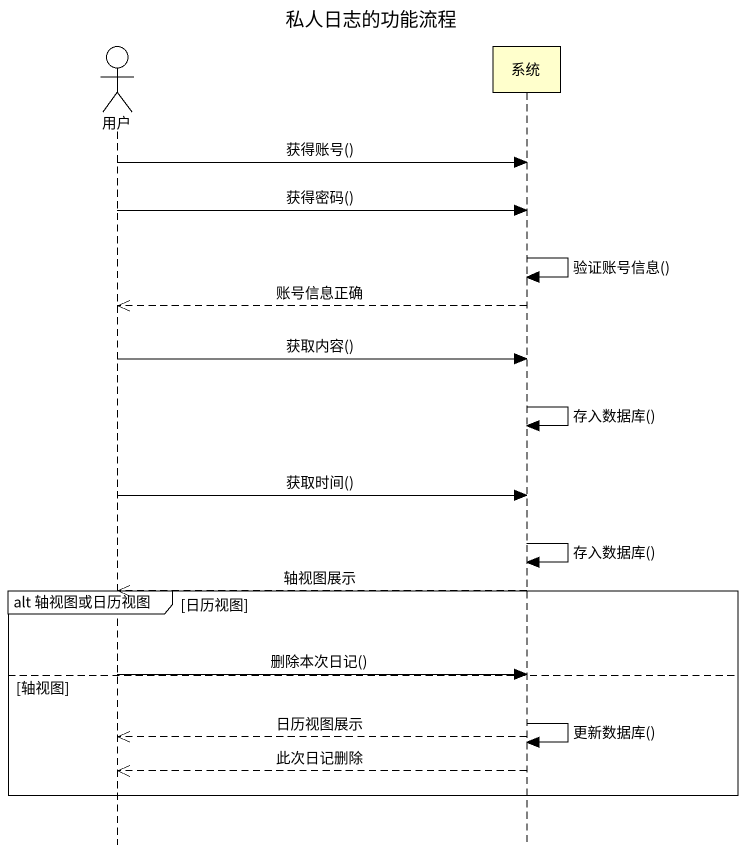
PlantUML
@startuml
title 私人日志的功能流程
hide footbox
actor 用户
participant 系统

用户 -> 系统 : 获得账号()
用户 -> 系统 : 获得密码()
系统 -> 系统 : 验证账号信息()
系统 -->> 用户 : 账号信息正确
用户 -> 系统 : 获取内容()
系统 -> 系统 : 存入数据库()
用户 -> 系统 : 获取时间()
系统 -> 系统 : 存入数据库()
group alt 轴视图或日历视图 [日历视图]
  系统 -->> 用户 : 轴视图展示
  用户 -> 系统 : 删除本次日记()
else 轴视图
  系统 -> 系统 : 更新数据库()
  系统 -->> 用户 : 日历视图展示
  系统 -->> 用户 : 此次日记删除
end
@enduml
